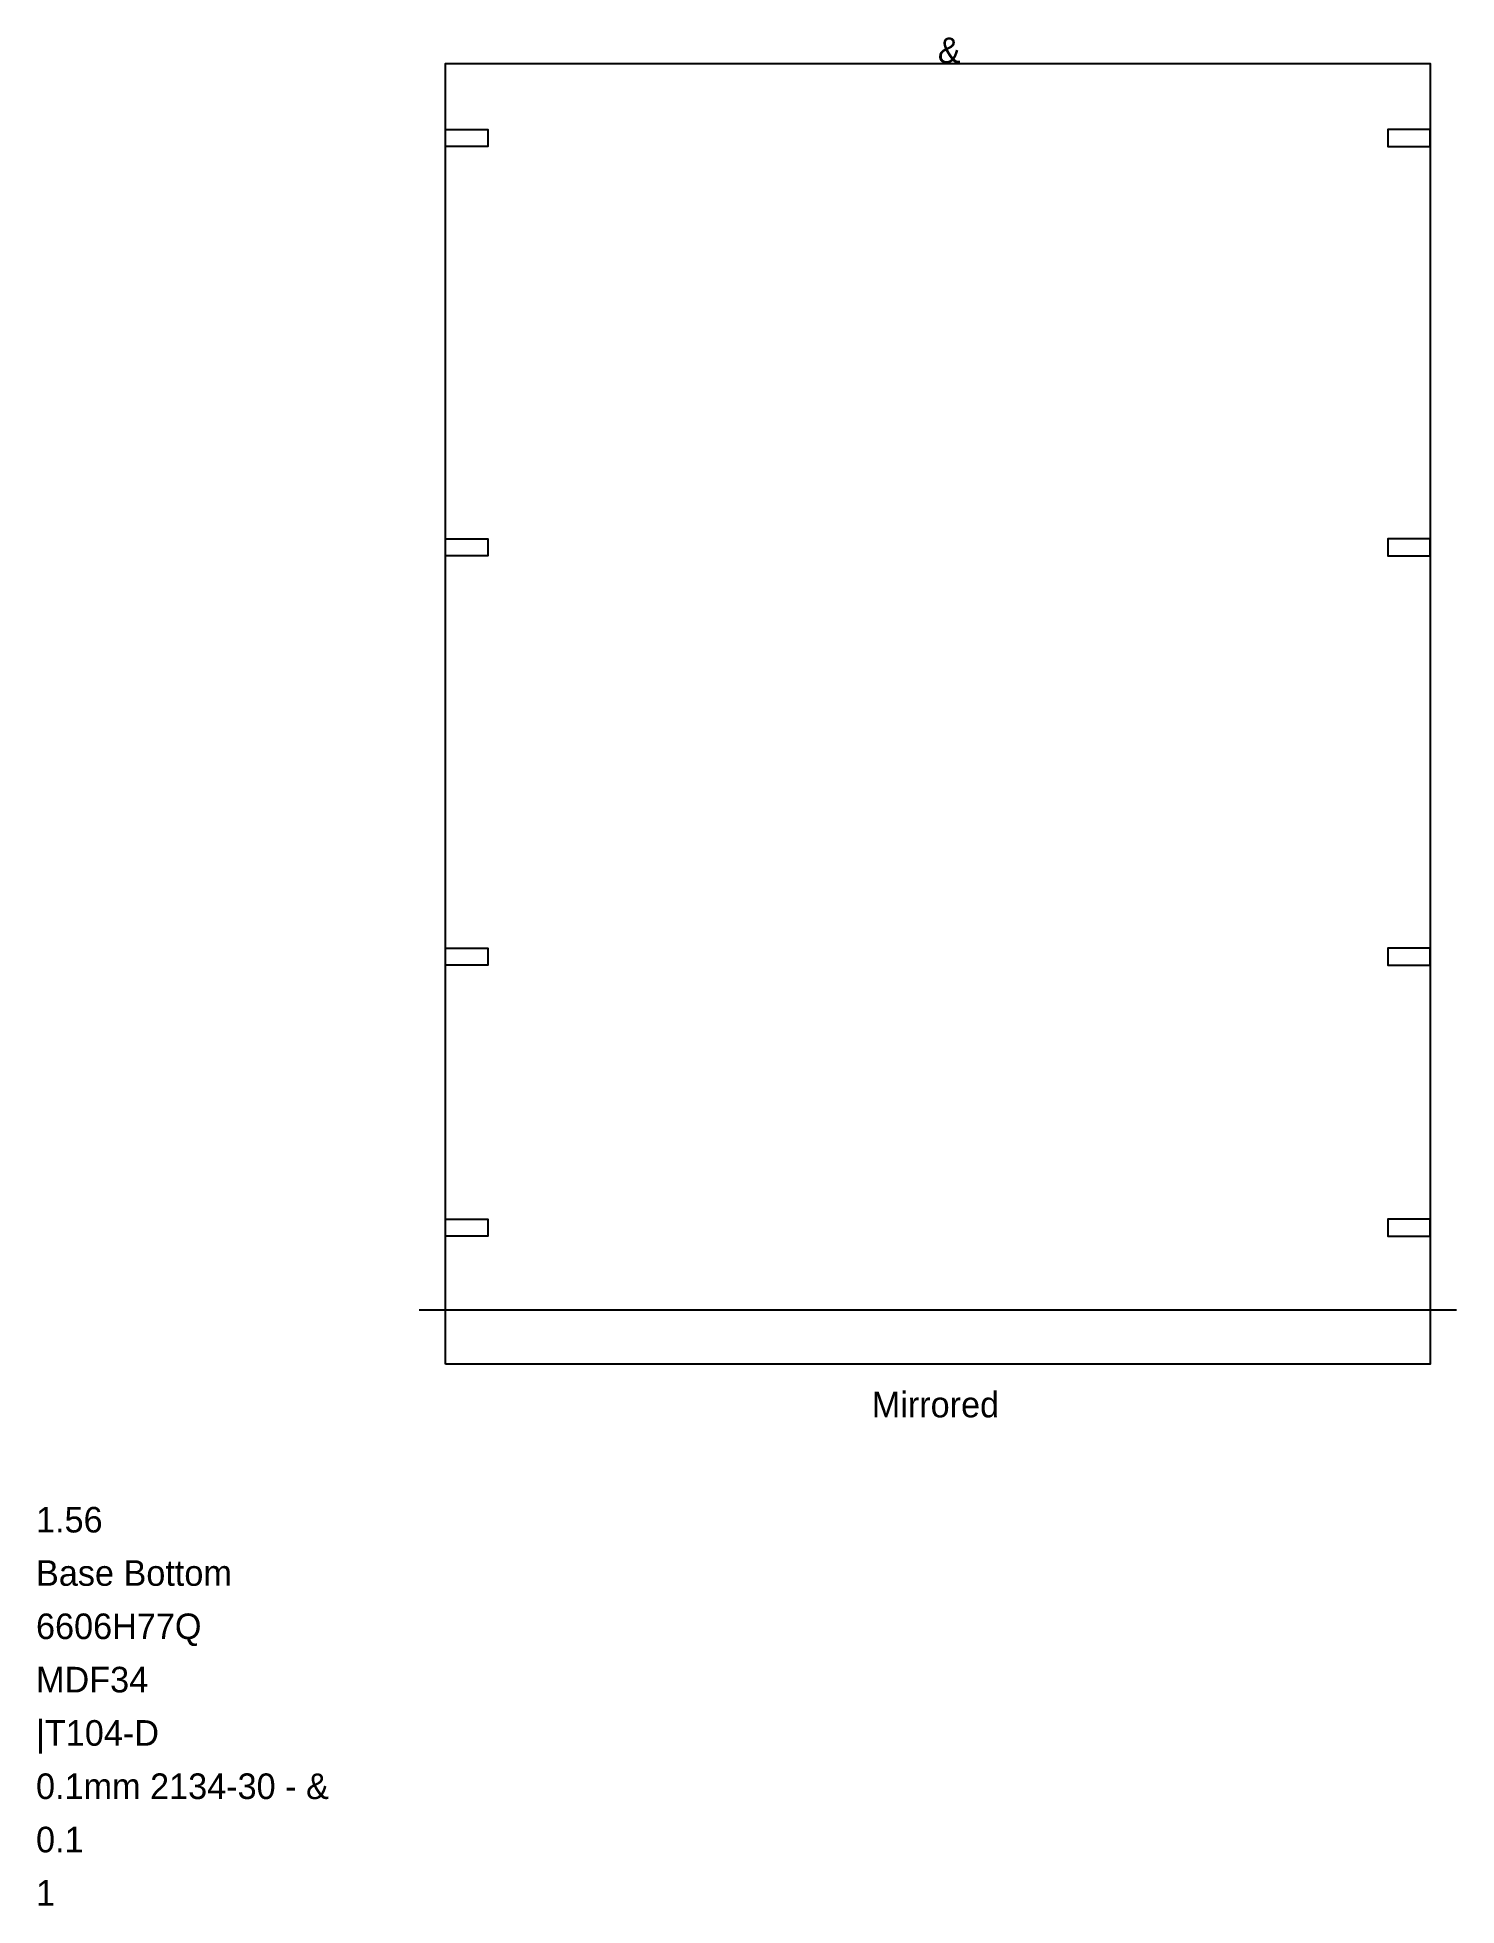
# Model space of a CAD drawing. Header units: metres. Extents: x -191 to 474, y -254 to 622.
import ezdxf

# ---------------------------------------------------------------- set-up
doc = ezdxf.new("R2010")
doc.units = ezdxf.units.M

msp = doc.modelspace()

# ---------------------------------------------------------------- linework, layer by layer
at = {"layer": 'BORDER_Z19P0', "color": 7}
msp.add_lwpolyline([(0, 0), (0, 610), (462, 610), (462, 0)], close=True, dxfattribs=at)
at = {"layer": 'HBORE_Z11P0', "color": 4}
for points in [[(0, 579), (20, 579), (20, 571), (0, 571)], [(462, 579), (442, 579), (442, 571), (462, 571)], [(0, 387), (20, 387), (20, 379), (0, 379)], [(462, 387), (442, 387), (442, 379), (462, 379)], [(0, 195), (20, 195), (20, 187), (0, 187)], [(462, 195), (442, 195), (442, 187), (462, 187)], [(0, 68), (20, 68), (20, 60), (0, 60)], [(462, 68), (442, 68), (442, 60), (462, 60)]]:
    msp.add_lwpolyline(points, close=True, dxfattribs=at)
at = {"layer": 'ROUTE_Z6P85LT109', "color": 3}
msp.add_lwpolyline([(-12.35, 25.35), (474.35, 25.35)], dxfattribs=at)

# ---------------------------------------------------------------- texts
at = {"layer": 'BOTTOMEB', "color": 1}
msp.add_text('0.1mm 2134-30 - &', height=12, dxfattribs=at).set_placement((-192, -204))
at = {"layer": 'BOTTOMEBTHICKNESS', "color": 1}
msp.add_text('0.1', height=12, dxfattribs=at).set_placement((-192, -229))
at = {"layer": 'DESCRIPTION', "color": 1}
msp.add_text('Base Bottom', height=12, dxfattribs=at).set_placement((-192, -104))
at = {"layer": 'FILENAME', "color": 1}
msp.add_text('6606H77Q', height=12, dxfattribs=at).set_placement((-192, -129))
at = {"layer": 'FORTHSYMBOL', "color": 1}
msp.add_text('&', height=12, dxfattribs=at).set_placement((231, 610.12))
at = {"layer": 'ITEMNUMBER', "color": 1}
msp.add_text('1.56', height=12, dxfattribs=at).set_placement((-192, -79))
at = {"layer": 'MATERIALCODE', "color": 1}
msp.add_text('|T104-D', height=12, dxfattribs=at).set_placement((-192, -179))
at = {"layer": 'MATERIALNAME', "color": 1}
msp.add_text('MDF34', height=12, dxfattribs=at).set_placement((-192, -154))
at = {"layer": 'Qty', "color": 1}
msp.add_text('1', height=12, dxfattribs=at).set_placement((-192, -254))
at = {"layer": 'RUNFIELD', "color": 1}
msp.add_text('Mirrored', height=12, dxfattribs=at).set_placement((200, -25))

doc.saveas('drawing.dxf')
